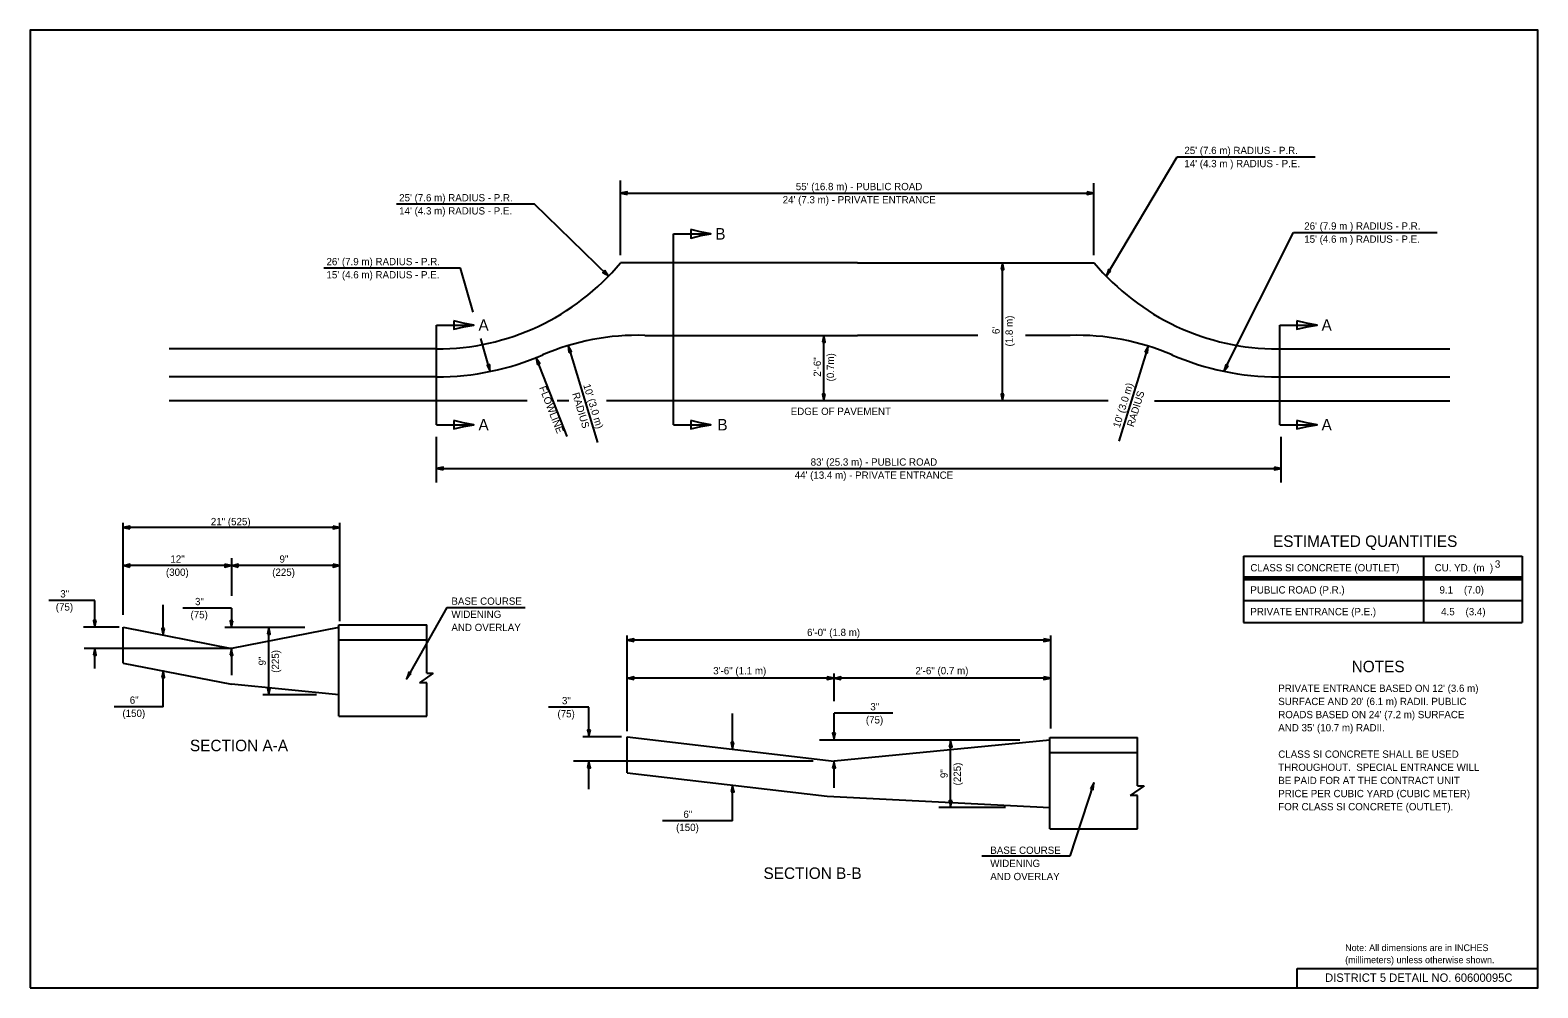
# Model space of a CAD drawing. Extents: x 2261415 to 2262045, y -3123679 to -3123279.
import ezdxf

# ---------------------------------------------------------------- set-up
doc = ezdxf.new("R2010")
doc.units = 0
for name, color, linetype in [('Default', 7, 'Continuous'), ('RD_Pr_Roadway_Dimensions', 7, 'Continuous'), ('RD_Pr_Roadway_Items', 7, 'Continuous'), ('RD_Pr_Roadway_Notes', 7, 'Continuous'), ('SH_General_Details', 7, 'Continuous')]:
    doc.layers.add(name, color=color, linetype=linetype)

msp = doc.modelspace()

# ---------------------------------------------------------------- linework, layer by layer
at = {"layer": 'Default'}
msp.add_lwpolyline([(2261414.62, -3123679.05), (2262044.62, -3123679.05), (2262044.62, -3123279.05), (2261414.62, -3123279.05)], close=True, dxfattribs=at)
at = {"layer": 'RD_Pr_Roadway_Dimensions'}
for p, q in [((2261864.25, -3123381.75), (2261893.97, -3123332.02)), ((2261893.97, -3123332.02), (2261951.56, -3123332.02)), ((2261661.33, -3123373.08), (2261661.33, -3123341.86)), ((2261859.07, -3123373.08), (2261859.07, -3123342.94)), ((2261661.33, -3123347.11), (2261859.07, -3123347.11)), ((2261625.34, -3123351.77), (2261567.68, -3123351.77)), ((2261656.33, -3123381.75), (2261625.34, -3123351.77)), ((2261913.46, -3123421.54), (2261942.54, -3123363.58)), ((2261942.54, -3123363.58), (2262002.62, -3123363.58)), ((2261820.95, -3123433.84), (2261820.95, -3123376.17)), ((2261594.51, -3123378.46), (2261537.32, -3123378.46)), ((2261599.79, -3123396.89), (2261594.51, -3123378.46)), ((2261746.25, -3123433.84), (2261746.25, -3123406.55)), ((2261606.88, -3123421.59), (2261602.94, -3123407.85)), ((2261639.43, -3123410.79), (2261651.68, -3123451.28)), ((2261881.82, -3123411), (2261869.49, -3123450.74)), ((2261638.98, -3123448.73), (2261626.06, -3123415.82)), ((2261584.42, -3123467.95), (2261584.42, -3123448.85)), ((2261937.35, -3123467.95), (2261937.35, -3123448.85)), ((2261584.42, -3123462.17), (2261937.35, -3123462.17)), ((2261453.45, -3123523.24), (2261453.45, -3123484.78)), ((2261543.97, -3123486.78), (2261453.45, -3123486.78)), ((2261543.97, -3123525.87), (2261543.97, -3123484.78)), ((2261498.71, -3123499.54), (2261498.71, -3123515.26)), ((2261498.71, -3123502.7), (2261453.45, -3123502.7)), ((2261543.97, -3123502.7), (2261498.71, -3123502.7)), ((2261441.66, -3123517.23), (2261422.44, -3123517.23)), ((2261441.66, -3123528.44), (2261441.66, -3123517.23)), ((2261470.2, -3123531.71), (2261470.2, -3123519.09)), ((2261498.71, -3123520.44), (2261478.38, -3123520.44)), ((2261498.71, -3123520.44), (2261498.71, -3123528.5)), ((2261451.8, -3123528.44), (2261436.93, -3123528.44)), ((2261529.34, -3123528.5), (2261495.96, -3123528.5)), ((2261514.34, -3123556.63), (2261514.34, -3123528.5)), ((2261664.05, -3123571.78), (2261664.05, -3123531.82)), ((2261841.05, -3123570.67), (2261841.05, -3123531.82)), ((2261441.66, -3123545.6), (2261441.66, -3123537.28)), ((2261498.71, -3123537.28), (2261498.71, -3123548.48)), ((2261841.05, -3123533.82), (2261664.05, -3123533.82)), ((2261470.2, -3123561.63), (2261470.2, -3123546.65)), ((2261750.52, -3123549.74), (2261664.05, -3123549.74)), ((2261750.52, -3123559.29), (2261750.52, -3123547.74)), ((2261841.05, -3123549.74), (2261750.52, -3123549.74)), ((2261534.34, -3123556.63), (2261511.87, -3123556.63)), ((2261470.2, -3123561.63), (2261449.69, -3123561.63)), ((2261648.11, -3123561.83), (2261631.27, -3123561.83)), ((2261648.11, -3123574.27), (2261648.11, -3123561.83)), ((2261708.08, -3123579.38), (2261708.08, -3123564.44)), ((2261750.52, -3123575.54), (2261750.52, -3123564.38)), ((2261775.12, -3123564.38), (2261750.52, -3123564.38)), ((2261661.76, -3123574.27), (2261645.62, -3123574.27)), ((2261828.23, -3123575.54), (2261744.51, -3123575.54)), ((2261799.26, -3123603.68), (2261799.26, -3123575.54)), ((2261648.11, -3123596.03), (2261648.11, -3123584.31)), ((2261750.52, -3123595.46), (2261750.52, -3123584.31)), ((2261708.15, -3123609.3), (2261708.15, -3123594.34)), ((2261708.15, -3123609.3), (2261678.91, -3123609.3)), ((2261822.17, -3123603.68), (2261794.38, -3123603.68))]:
    msp.add_line(p, q, dxfattribs=at)
for points in [[(2261664.13, -3123347.7), (2261664.13, -3123347.11), (2261664.13, -3123346.53), (2261662.73, -3123346.87), (2261661.33, -3123347.11), (2261662.83, -3123347.39)], [(2261856.27, -3123346.53), (2261856.27, -3123347.11), (2261856.27, -3123347.7), (2261857.67, -3123347.36), (2261859.07, -3123347.11), (2261857.57, -3123346.84)], [(2261820.36, -3123378.97), (2261820.95, -3123378.97), (2261821.53, -3123378.97), (2261821.19, -3123377.57), (2261820.95, -3123376.17), (2261820.68, -3123377.67)], [(2261654.73, -3123379.38), (2261654.32, -3123379.8), (2261653.91, -3123380.22), (2261655.16, -3123380.95), (2261656.33, -3123381.75), (2261655.45, -3123380.52)], [(2261866.18, -3123379.65), (2261865.68, -3123379.35), (2261865.18, -3123379.05), (2261864.76, -3123380.42), (2261864.25, -3123381.75), (2261865.25, -3123380.61)], [(2261745.66, -3123409.35), (2261746.25, -3123409.35), (2261746.83, -3123409.35), (2261746.49, -3123407.95), (2261746.25, -3123406.55), (2261745.98, -3123408.04)], [(2261639.68, -3123413.64), (2261640.24, -3123413.47), (2261640.8, -3123413.3), (2261640.07, -3123412.06), (2261639.43, -3123410.79), (2261639.6, -3123412.3)], [(2261880.43, -3123413.5), (2261880.99, -3123413.68), (2261881.55, -3123413.85), (2261881.64, -3123412.41), (2261881.82, -3123411), (2261881.12, -3123412.35)], [(2261606.67, -3123418.74), (2261606.11, -3123418.9), (2261605.55, -3123419.06), (2261606.26, -3123420.31), (2261606.88, -3123421.59), (2261606.73, -3123420.08)], [(2261626.54, -3123418.64), (2261627.09, -3123418.43), (2261627.63, -3123418.21), (2261626.8, -3123417.03), (2261626.06, -3123415.82), (2261626.36, -3123417.31)], [(2261915.24, -3123419.31), (2261914.72, -3123419.04), (2261914.19, -3123418.78), (2261913.87, -3123420.18), (2261913.46, -3123421.54), (2261914.37, -3123420.33)], [(2261746.83, -3123431.05), (2261746.25, -3123431.04), (2261745.66, -3123431.04), (2261746, -3123432.45), (2261746.25, -3123433.84), (2261746.52, -3123432.35)], [(2261821.53, -3123431.05), (2261820.95, -3123431.04), (2261820.36, -3123431.04), (2261820.7, -3123432.45), (2261820.95, -3123433.84), (2261821.22, -3123432.35)], [(2261587.22, -3123462.75), (2261587.22, -3123462.17), (2261587.22, -3123461.58), (2261585.82, -3123461.92), (2261584.42, -3123462.17), (2261585.91, -3123462.44)], [(2261934.55, -3123461.58), (2261934.55, -3123462.17), (2261934.55, -3123462.75), (2261935.95, -3123462.41), (2261937.35, -3123462.17), (2261935.86, -3123461.9)], [(2261456.25, -3123487.37), (2261456.25, -3123486.78), (2261456.25, -3123486.2), (2261454.85, -3123486.54), (2261453.45, -3123486.78), (2261454.94, -3123487.05)], [(2261541.17, -3123486.2), (2261541.17, -3123486.78), (2261541.17, -3123487.37), (2261542.57, -3123487.02), (2261543.97, -3123486.78), (2261542.48, -3123486.51)], [(2261456.25, -3123503.29), (2261456.25, -3123502.7), (2261456.25, -3123502.11), (2261454.85, -3123502.46), (2261453.45, -3123502.7), (2261454.94, -3123502.97)], [(2261495.91, -3123502.11), (2261495.91, -3123502.7), (2261495.91, -3123503.29), (2261497.31, -3123502.94), (2261498.71, -3123502.7), (2261497.22, -3123502.43)], [(2261501.51, -3123503.29), (2261501.51, -3123502.7), (2261501.51, -3123502.11), (2261500.11, -3123502.46), (2261498.71, -3123502.7), (2261500.2, -3123502.97)], [(2261541.17, -3123502.11), (2261541.17, -3123502.7), (2261541.17, -3123503.29), (2261542.57, -3123502.94), (2261543.97, -3123502.7), (2261542.48, -3123502.43)], [(2261442.24, -3123525.64), (2261441.66, -3123525.64), (2261441.07, -3123525.64), (2261441.42, -3123527.04), (2261441.66, -3123528.44), (2261441.93, -3123526.94)], [(2261499.3, -3123525.7), (2261498.71, -3123525.7), (2261498.13, -3123525.7), (2261498.47, -3123527.1), (2261498.71, -3123528.5), (2261498.98, -3123527.01)], [(2261470.79, -3123528.91), (2261470.2, -3123528.91), (2261469.62, -3123528.91), (2261469.96, -3123530.31), (2261470.2, -3123531.71), (2261470.47, -3123530.21)], [(2261513.76, -3123531.3), (2261514.34, -3123531.3), (2261514.93, -3123531.3), (2261514.58, -3123529.9), (2261514.34, -3123528.5), (2261514.07, -3123530)], [(2261666.85, -3123534.41), (2261666.85, -3123533.82), (2261666.85, -3123533.24), (2261665.45, -3123533.58), (2261664.05, -3123533.82), (2261665.55, -3123534.1)], [(2261838.25, -3123533.24), (2261838.25, -3123533.82), (2261838.25, -3123534.41), (2261839.65, -3123534.07), (2261841.05, -3123533.82), (2261839.56, -3123533.55)], [(2261441.07, -3123540.07), (2261441.66, -3123540.08), (2261442.24, -3123540.08), (2261441.9, -3123538.67), (2261441.66, -3123537.28), (2261441.39, -3123538.77)], [(2261498.13, -3123540.07), (2261498.71, -3123540.08), (2261499.3, -3123540.08), (2261498.95, -3123538.68), (2261498.71, -3123537.28), (2261498.44, -3123538.77)], [(2261469.62, -3123549.45), (2261470.2, -3123549.45), (2261470.79, -3123549.45), (2261470.45, -3123548.05), (2261470.2, -3123546.65), (2261469.93, -3123548.15)], [(2261666.85, -3123550.33), (2261666.85, -3123549.74), (2261666.85, -3123549.16), (2261665.45, -3123549.5), (2261664.05, -3123549.74), (2261665.55, -3123550.02)], [(2261747.72, -3123549.16), (2261747.72, -3123549.74), (2261747.72, -3123550.33), (2261749.12, -3123549.99), (2261750.52, -3123549.74), (2261749.03, -3123549.47)], [(2261753.32, -3123550.33), (2261753.32, -3123549.74), (2261753.32, -3123549.16), (2261751.92, -3123549.5), (2261750.52, -3123549.74), (2261752.01, -3123550.02)], [(2261838.25, -3123549.16), (2261838.25, -3123549.74), (2261838.25, -3123550.33), (2261839.65, -3123549.99), (2261841.05, -3123549.74), (2261839.56, -3123549.47)], [(2261514.93, -3123553.83), (2261514.34, -3123553.83), (2261513.76, -3123553.83), (2261514.1, -3123555.23), (2261514.34, -3123556.63), (2261514.61, -3123555.14)], [(2261648.7, -3123571.48), (2261648.11, -3123571.47), (2261647.53, -3123571.47), (2261647.87, -3123572.87), (2261648.11, -3123574.27), (2261648.38, -3123572.78)], [(2261708.67, -3123576.59), (2261708.08, -3123576.58), (2261707.49, -3123576.58), (2261707.84, -3123577.99), (2261708.08, -3123579.38), (2261708.35, -3123577.89)], [(2261751.11, -3123572.74), (2261750.52, -3123572.74), (2261749.94, -3123572.74), (2261750.28, -3123574.14), (2261750.52, -3123575.54), (2261750.79, -3123574.05)], [(2261798.68, -3123578.34), (2261799.26, -3123578.34), (2261799.85, -3123578.34), (2261799.51, -3123576.94), (2261799.26, -3123575.54), (2261798.99, -3123577.03)], [(2261647.53, -3123587.11), (2261648.11, -3123587.11), (2261648.7, -3123587.11), (2261648.35, -3123585.71), (2261648.11, -3123584.31), (2261647.84, -3123585.81)], [(2261749.94, -3123587.11), (2261750.52, -3123587.11), (2261751.11, -3123587.11), (2261750.76, -3123585.71), (2261750.52, -3123584.31), (2261750.25, -3123585.81)], [(2261707.56, -3123597.14), (2261708.15, -3123597.14), (2261708.73, -3123597.14), (2261708.39, -3123595.74), (2261708.15, -3123594.34), (2261707.87, -3123595.83)], [(2261799.85, -3123600.88), (2261799.26, -3123600.88), (2261798.68, -3123600.88), (2261799.02, -3123602.28), (2261799.26, -3123603.68), (2261799.53, -3123602.18)]]:
    msp.add_lwpolyline(points, close=True, dxfattribs=at)
at = {"layer": 'RD_Pr_Roadway_Items'}
for p, q in [((2261760.29, -3123376.17), (2261661.33, -3123376.17)), ((2261760.29, -3123376.17), (2261859.25, -3123376.17)), ((2261671.45, -3123406.55), (2261760.29, -3123406.55)), ((2261810.66, -3123406.55), (2261760.29, -3123406.55)), ((2261849.13, -3123406.55), (2261830.47, -3123406.55)), ((2261584.46, -3123412.22), (2261472.72, -3123412.22)), ((2261936.13, -3123412.22), (2262007.86, -3123412.22)), ((2261584.46, -3123423.87), (2261472.72, -3123423.87)), ((2261936.13, -3123423.87), (2262007.86, -3123423.87)), ((2261622.37, -3123433.84), (2261472.72, -3123433.84)), ((2261639.71, -3123433.84), (2261634.82, -3123433.84)), ((2261865.06, -3123433.84), (2261655.44, -3123433.84)), ((2261884.45, -3123433.84), (2262007.86, -3123433.84)), ((2261453.45, -3123528.44), (2261498.71, -3123537.28)), ((2261453.45, -3123543.38), (2261453.45, -3123528.44)), ((2261543.64, -3123528.5), (2261498.71, -3123537.28)), ((2261543.64, -3123565.61), (2261543.64, -3123527.5)), ((2261543.64, -3123527.5), (2261580.32, -3123527.5)), ((2261498.71, -3123537.28), (2261437.15, -3123537.28)), ((2261543.64, -3123533.71), (2261580.32, -3123533.71)), ((2261453.45, -3123543.38), (2261498.71, -3123552.22)), ((2261543.64, -3123556.66), (2261498.71, -3123552.22)), ((2261543.64, -3123565.61), (2261580.32, -3123565.61)), ((2261664.05, -3123574.27), (2261750.52, -3123584.31)), ((2261664.05, -3123589.22), (2261664.05, -3123574.27)), ((2261840.71, -3123575.54), (2261750.52, -3123584.31)), ((2261840.71, -3123612.65), (2261840.71, -3123574.54)), ((2261840.71, -3123574.54), (2261877.4, -3123574.54)), ((2261840.71, -3123580.75), (2261877.4, -3123580.75)), ((2261741.83, -3123584.31), (2261641.73, -3123584.31)), ((2261664.05, -3123589.22), (2261747.72, -3123598.94)), ((2261747.72, -3123598.94), (2261840.71, -3123603.7)), ((2261840.71, -3123612.65), (2261877.4, -3123612.65))]:
    msp.add_line(p, q, dxfattribs=at)
for centre, radius, start, end in [((2261584.46, -3123312.21), 100.01, 270, 320.238), ((2261936.12, -3123312.21), 100.01, 219.762, 270), ((2261668.4, -3123506.51), 100.01, 88.25447, 113.36707), ((2261852.18, -3123506.51), 100.01, 66.63293, 91.74553), ((2261584.46, -3123312.21), 111.65, 270, 293.4202), ((2261936.12, -3123312.21), 111.65, 246.5798, 270)]:
    msp.add_arc(centre, radius, start, end, dxfattribs=at)
at = {"layer": 'RD_Pr_Roadway_Notes'}
for p, q in [((2261683.43, -3123443.85), (2261683.43, -3123364.11)), ((2261683.43, -3123364.11), (2261699.05, -3123364.11)), ((2261584.46, -3123443.85), (2261584.46, -3123402.22)), ((2261584.46, -3123402.22), (2261600.07, -3123402.22)), ((2261936.75, -3123443.85), (2261936.75, -3123402.22)), ((2261936.75, -3123402.22), (2261952.37, -3123402.22)), ((2261584.46, -3123443.85), (2261600.07, -3123443.85)), ((2261683.43, -3123443.85), (2261699.05, -3123443.85)), ((2261936.75, -3123443.85), (2261952.37, -3123443.85)), ((2261921.67, -3123498.71), (2261921.67, -3123526.46)), ((2261921.67, -3123498.71), (2262038.01, -3123498.71)), ((2261996.86, -3123498.71), (2261996.86, -3123507.4)), ((2262038.01, -3123498.71), (2262038.01, -3123526.46)), ((2261921.67, -3123507.4), (2262038.01, -3123507.4)), ((2261921.67, -3123507.96), (2262038.01, -3123507.96)), ((2261921.67, -3123508.52), (2262038.01, -3123508.52)), ((2261996.86, -3123508.52), (2261996.86, -3123526.46)), ((2261588.7, -3123520.18), (2261571.92, -3123549.92)), ((2261588.7, -3123520.18), (2261621.48, -3123520.18)), ((2261921.67, -3123517.21), (2262038.01, -3123517.21)), ((2261921.67, -3123526.46), (2262038.01, -3123526.46)), ((2261580.32, -3123533.71), (2261580.32, -3123527.5)), ((2261580.32, -3123547.68), (2261580.32, -3123533.71)), ((2261583.07, -3123547.68), (2261577.25, -3123551.63)), ((2261580.32, -3123551.63), (2261577.25, -3123551.63)), ((2261580.32, -3123547.68), (2261583.07, -3123547.68)), ((2261580.32, -3123565.61), (2261580.32, -3123551.63)), ((2261877.4, -3123580.75), (2261877.4, -3123574.54)), ((2261877.4, -3123594.72), (2261877.4, -3123580.75)), ((2261859.1, -3123593.4), (2261849.02, -3123624.06)), ((2261880.14, -3123594.72), (2261874.32, -3123598.67)), ((2261877.4, -3123594.72), (2261880.14, -3123594.72)), ((2261877.4, -3123598.67), (2261874.32, -3123598.67)), ((2261877.4, -3123612.65), (2261877.4, -3123598.67)), ((2261849.02, -3123624.06), (2261812.24, -3123624.06))]:
    msp.add_line(p, q, dxfattribs=at)
for points in [[(2261690.65, -3123362.35), (2261690.65, -3123364.11), (2261690.65, -3123365.87), (2261694.85, -3123364.84), (2261699.05, -3123364.11), (2261694.57, -3123363.3)], [(2261591.68, -3123400.46), (2261591.67, -3123402.22), (2261591.67, -3123403.97), (2261595.87, -3123402.94), (2261600.07, -3123402.22), (2261595.59, -3123401.4)], [(2261943.97, -3123400.46), (2261943.97, -3123402.22), (2261943.97, -3123403.97), (2261948.17, -3123402.94), (2261952.37, -3123402.22), (2261947.89, -3123401.4)], [(2261591.68, -3123442.09), (2261591.67, -3123443.85), (2261591.67, -3123445.6), (2261595.87, -3123444.57), (2261600.07, -3123443.85), (2261595.59, -3123443.03)], [(2261690.65, -3123442.09), (2261690.65, -3123443.85), (2261690.65, -3123445.6), (2261694.85, -3123444.57), (2261699.05, -3123443.85), (2261694.57, -3123443.03)], [(2261943.97, -3123442.09), (2261943.97, -3123443.85), (2261943.97, -3123445.6), (2261948.17, -3123444.57), (2261952.37, -3123443.85), (2261947.89, -3123443.03)], [(2261573.81, -3123547.77), (2261573.3, -3123547.48), (2261572.79, -3123547.19), (2261572.4, -3123548.58), (2261571.92, -3123549.92), (2261572.89, -3123548.75)], [(2261857.67, -3123595.87), (2261858.23, -3123596.06), (2261858.78, -3123596.24), (2261858.89, -3123594.8), (2261859.1, -3123593.4), (2261858.38, -3123594.73)]]:
    msp.add_lwpolyline(points, close=True, dxfattribs=at)
at = {"layer": 'SH_General_Details'}
for p, q in [((2261944.11, -3123671.04), (2262044.62, -3123671.04)), ((2261944.11, -3123679.05), (2261944.11, -3123671.04))]:
    msp.add_line(p, q, dxfattribs=at)

# ---------------------------------------------------------------- texts
at = {"layer": 'RD_Pr_Roadway_Dimensions'}
for s, p in [("25' (7.6 m) RADIUS - P.R.", (2261896.92, -3123330.8)), ("14' (4.3 m ) RADIUS - P.E.", (2261896.92, -3123336.29)), ("55' (16.8 m) - PUBLIC ROAD", (2261734.55, -3123345.89)), ("25' (7.6 m) RADIUS - P.R.", (2261568.82, -3123350.55)), ("24' (7.3 m) - PRIVATE ENTRANCE", (2261729.07, -3123351.38)), ("14' (4.3 m) RADIUS - P.E.", (2261568.82, -3123356.04)), ("26' (7.9 m ) RADIUS - P.R.", (2261947, -3123362.36)), ("15' (4.6 m ) RADIUS - P.E.", (2261947, -3123367.85)), ("26' (7.9 m) RADIUS - P.R.", (2261538.44, -3123377.24)), ("15' (4.6 m) RADIUS - P.E.", (2261538.44, -3123382.73)), ("83' (25.3 m) - PUBLIC ROAD", (2261740.76, -3123460.95)), ("44' (13.4 m) - PRIVATE ENTRANCE", (2261734.09, -3123466.43)), ('21" (525)', (2261490.11, -3123485.82)), ('12"', (2261473.23, -3123501.48)), ('9"', (2261518.81, -3123501.48)), ('(300)', (2261471.36, -3123506.97)), ('(225)', (2261515.76, -3123506.97)), ('3"', (2261427.2, -3123516.01)), ('(75)', (2261425.33, -3123521.49)), ('3"', (2261483.5, -3123519.22)), ('(75)', (2261481.63, -3123524.7)), ('6\'-0" (1.8 m)', (2261739.26, -3123532.12)), ('3\'-6" (1.1 m)', (2261700.05, -3123548.11)), ('2\'-6" (0.7 m)', (2261784.52, -3123548.09)), ('6"', (2261456.23, -3123560.4)), ('3"', (2261636.83, -3123560.61)), ('(150)', (2261453.18, -3123565.89)), ('(75)', (2261634.96, -3123566.09)), ('3"', (2261765.7, -3123563.15)), ('(75)', (2261763.83, -3123568.64)), ('6"', (2261687.57, -3123608.08)), ('(150)', (2261684.52, -3123613.56))]:
    msp.add_text(s, height=3.048, dxfattribs=at).set_placement(p)
for s, rotation, p in [('(1.8 m)', 90, (2261825.22, -3123411.17)), ("6'", 90, (2261819.73, -3123405.99)), ('2\'-6"', 90, (2261745.03, -3123423.81)), ('(0.7m)', 90, (2261750.52, -3123425.75)), ('FLOWLINE', 291.42369, (2261627.22, -3123428.39)), ('RADIUS', 286.83611, (2261641.06, -3123430.89)), ("10' (3.0 m)", 286.83611, (2261645.7, -3123427.29)), ("10' (3.0 m)", 72.75536, (2261869.87, -3123445.39)), ('RADIUS', 72.75536, (2261875.73, -3123445.01)), ('(225)', 90, (2261518.61, -3123547.46)), ('9"', 90, (2261513.13, -3123544.41)), ('9"', 90, (2261798.04, -3123591.45)), ('(225)', 90, (2261803.53, -3123594.5))]:
    msp.add_text(s, height=3.048, rotation=rotation, dxfattribs=at).set_placement(p)
at = {"layer": 'RD_Pr_Roadway_Notes'}
for s, height, p in [('B', 4.8, (2261700.9, -3123366.51)), ('A', 4.8, (2261601.95, -3123404.62)), ('A', 4.8, (2261954.24, -3123404.62)), ('EDGE OF PAVEMENT', 3.048, (2261732.43, -3123439.78)), ('A', 4.8, (2261601.95, -3123446.25)), ('B', 4.8, (2261701.78, -3123446.25)), ('A', 4.8, (2261954.24, -3123446.25)), ('ESTIMATED QUANTITIES', 4.8, (2261933.95, -3123494.89)), ('CLASS SI CONCRETE (OUTLET)             CU. YD. (m  )', 3.048, (2261924.49, -3123505.11)), ('3', 3.05, (2262026.68, -3123503.57)), ('PUBLIC ROAD (P.R.)                                   9.1    (7.0)', 3.048, (2261924.49, -3123514.35)), ('BASE COURSE', 3.048, (2261590.64, -3123519.06)), ('PRIVATE ENTRANCE (P.E.)                        4.5    (3.4)', 3.048, (2261924.49, -3123523.44)), ('AND OVERLAY', 3.048, (2261590.64, -3123530.03)), ('WIDENING', 3.048, (2261590.64, -3123524.55)), ('NOTES', 4.8, (2261966.82, -3123547.23)), ("PRIVATE ENTRANCE BASED ON 12' (3.6 m)", 3.048, (2261936.15, -3123555.46)), ("SURFACE AND 20' (6.1 m) RADII. PUBLIC", 3.048, (2261936.15, -3123560.95)), ("ROADS BASED ON 24' (7.2 m) SURFACE", 3.048, (2261936.15, -3123566.43)), ("AND 35' (10.7 m) RADII.", 3.048, (2261936.15, -3123571.92)), ('SECTION A-A', 4.8, (2261481.38, -3123580.22)), ('CLASS SI CONCRETE SHALL BE USED', 3.048, (2261936.15, -3123582.96)), ('THROUGHOUT.  SPECIAL ENTRANCE WILL', 3.048, (2261936.15, -3123588.45)), ('BE PAID FOR AT THE CONTRACT UNIT', 3.048, (2261936.15, -3123593.94)), ('PRICE PER CUBIC YARD (CUBIC METER)', 3.048, (2261936.15, -3123599.42)), ('FOR CLASS SI CONCRETE (OUTLET).', 3.048, (2261936.15, -3123604.91)), ('BASE COURSE', 3.048, (2261815.82, -3123623.1)), ('WIDENING', 3.048, (2261815.82, -3123628.58)), ('SECTION B-B', 4.8, (2261721.06, -3123633.57)), ('AND OVERLAY', 3.048, (2261815.82, -3123634.07)), ('(millimeters) unless otherwise shown.', 2.808, (2261964.1, -3123668.76)), ('Note: All dimensions are in INCHES', 2.808, (2261964.1, -3123663.71))]:
    msp.add_text(s, height=height, dxfattribs=at).set_placement(p)
at = {"layer": 'SH_General_Details'}
msp.add_text('DISTRICT 5 DETAIL NO. 60600095C', height=3.5, dxfattribs=at).set_placement((2261955.72, -3123676.55))

doc.saveas('drawing.dxf')
